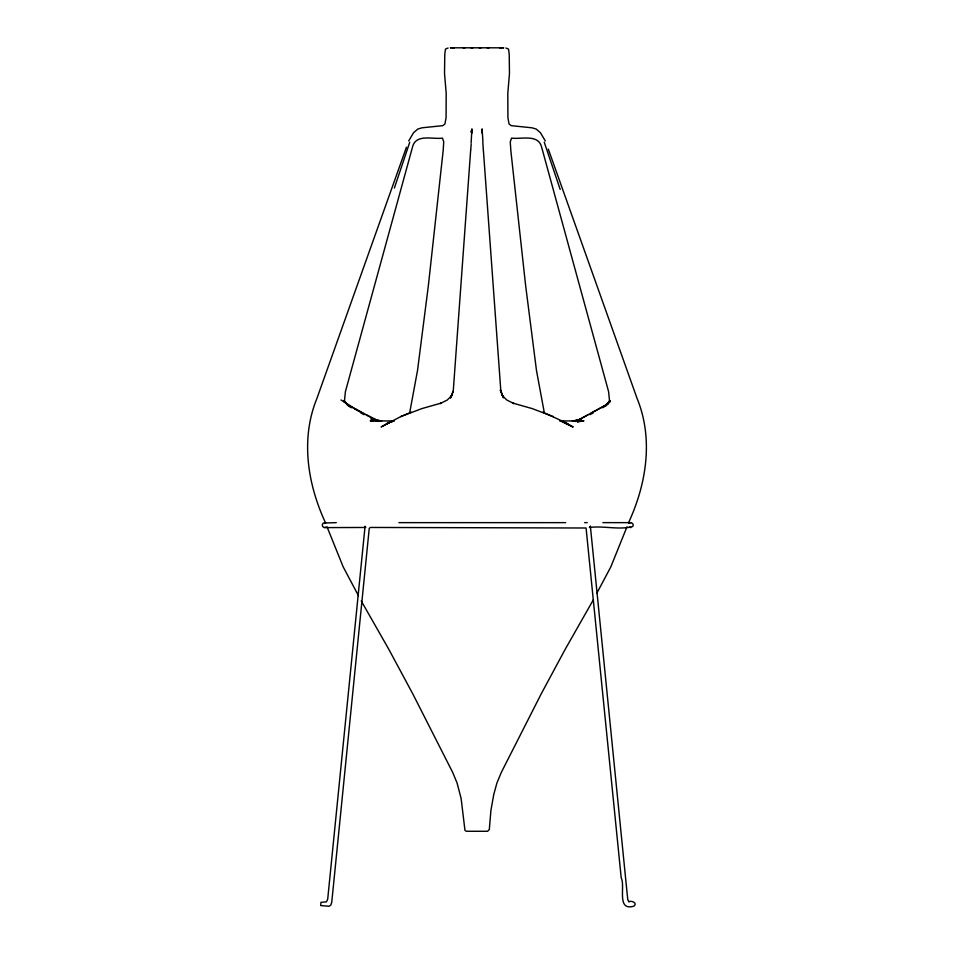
<?xml version="1.0" encoding="UTF-8"?>
<svg xmlns="http://www.w3.org/2000/svg" width="954" height="954" viewBox="0 0 954 954"><rect width="100%" height="100%" fill="white"/><g stroke="black" fill="none" stroke-linecap="round" stroke-linejoin="round"><path stroke-width="1.43" d="M471.729 133.465L471.92 128.897L471.121 142.778M482.283 133.465L482.104 128.897L482.903 141.228M470.751 149.945L471.181 143.923M453.245 391.152L450.598 397.842L453.245 391.152L470.656 150.386M409.743 412.414L417.518 370.498L428.358 285.675L443.169 150.565L443.729 141.896L442.477 138.127C432.925 139.499 416.922 133.894 412.867 145.759L345.42 391.581L344.466 400.823M394.372 188.021L409.767 142.194M406.476 147.178L316.847 398.629C300.391 438.876 307.582 484.238 325.469 522.709M628.531 522.709C646.418 484.238 653.609 438.876 637.153 398.629L548.311 149.098M626.981 526.846L610.775 566.962L596.93 593.066M408.706 140.942L413.535 132.749L417.84 129.04L422.05 127.8L442.787 125.654L444.934 123.972L446.078 117.724L446.198 93.349L444.528 73.506L444.779 54.271L445.458 49.095L448.094 48.01M590.156 527.085L590.359 526.274L590.204 527.002M593.471 599.589L565.162 649.352L541.145 693.999L501.291 772.454L496.867 783.162L493.731 794.61L490.916 810.435L489.307 829.551L487.601 831.268L466.387 831.268L464.968 830.385L461.128 798.546L457.133 783.162L452.709 772.454L412.855 693.999L388.838 649.352L361.22 600.901M610.333 401.229L605.54 405.963L609.689 400.859L610.345 401.229L605.611 405.259L582.023 418.055M451.23 396.268L451.838 395.433L447.366 399.953L440.152 403.59L441.38 403.041L421.871 408.598L400.692 416.6M604.228 406.177L607.221 404.174L609.701 400.859L607.913 403.84L609.534 400.823L608.58 391.581L541.55 146.844C538.139 133.87 521.266 139.427 511.523 138.127L510.271 141.896L510.831 150.565L525.642 285.675L536.482 370.498L544.257 412.414M589.977 527.204L590.395 526.346L627.052 892.682L627.827 899.789L628.853 901.709M605.611 405.259L610.345 401.229M605.253 406.022L607.996 403.769M628.996 523.364C630.94 521.23 634.517 524.187 632.8 526.501C619.468 530.233 603.286 525.571 589.369 527.479M602.642 407.775L604.574 406.571M607.233 404.174L590.92 413.237M587.843 414.871L579.03 419.665M575.679 421.477L579.006 419.665L576.431 420.988M589.954 414.68L593.138 412.975M326.053 527.192L324.205 527.562L322.631 526.501L322.261 524.64L323.311 523.066L336.285 522.637M576.657 420.988L581.558 418.603L574.451 421.191M411.186 412.188L400.763 416.6L381.123 426.951L393 420.702L386.298 423.826L393.966 420.881L388.815 422.574L391.677 421.859M580.497 419.581L572.305 421L580.318 420.01L577.397 421L574.403 421.203L578.637 420.01L572.913 421.227M575.119 420.952L580.318 420.01M451.135 47.807L450.491 47.807L503.593 47.807L502.865 47.807M364.69 527.467L324.682 527.61M454.319 47.807L452.423 47.807M501.577 47.807L499.681 47.807M394.038 420.941L378.833 420.941L370.832 418.901L381.695 421L373.694 420.01L376.556 420.988L379.597 421.203L372.442 418.603L379.549 421.191M559.962 420.941L575.167 420.941M376.794 421.274L379.287 421.274L370.224 420.821L373.05 421.274M398.903 522.637L565.662 522.637M584.635 522.637L587.211 522.637M602.88 522.637L630.749 522.637M463.107 47.807L464.932 47.807M470.799 47.807L472.85 47.807M479.075 47.807L481.15 47.807M487.172 47.807L489.068 47.807M630.749 527.61L629.366 527.192M324.682 522.637L325.624 522.84M373.729 420.01L378.881 420.952M375.363 420.01L381.087 421.227M505.906 48.01L508.542 49.095L509.221 54.271L509.472 73.506L507.802 93.349L507.922 117.724L509.054 123.972L511.213 125.654L531.95 127.8L536.16 129.04L540.465 132.749L545.294 140.942M562.383 421.871L565.245 422.586M564.983 422.98L567.761 423.826L560.093 420.881M553.308 416.6L532.201 408.598L512.703 403.053L513.932 403.59L506.717 399.964L502.257 395.433L502.865 396.268L500.278 389.959L503.485 397.854L500.85 391.152L483.392 150.386M378.798 421.06L356.999 410.029L340.995 399.964M542.814 412.176L563.349 421.561L572.937 426.951L563.957 422.705M375.28 419.975L377.569 420.988M628.96 901.757C630.713 900.159 638.286 902.901 633.885 906.181C616.153 911.285 625.597 886.409 621.197 877.799L586.078 528.003L370.379 527.455L369.246 528.349L331.753 902.269L330.823 905.096L329.082 906.252L320.699 905.573L320.973 902.305L326.423 901.864L327.711 899.133L365.072 526.274L365.823 527.395M343.667 401.229L348.413 405.271L363.08 413.237M561.071 420.702L572.937 426.951M360.862 412.975L364.046 414.68M378.321 421.477L374.994 419.665L377.987 421.298M366.133 414.871L371.977 418.055M349.414 406.571L351.358 407.775M349.772 406.177L346.779 404.174L344.299 400.859L343.655 401.229L348.389 405.259M346.874 404.544L348.747 406.022M358.454 595.678L343.225 566.962L327.019 526.846M544.233 142.194L560.201 189.441M483.296 149.957L482.831 142.194M482.271 130.221L482.283 131.902M471.431 130.626L471.3 132.248L471.431 130.626M583.717 420.821L577.432 421.775L583.717 420.821M360.052 411.627L354.602 408.646L360.028 411.627"/></g></svg>
